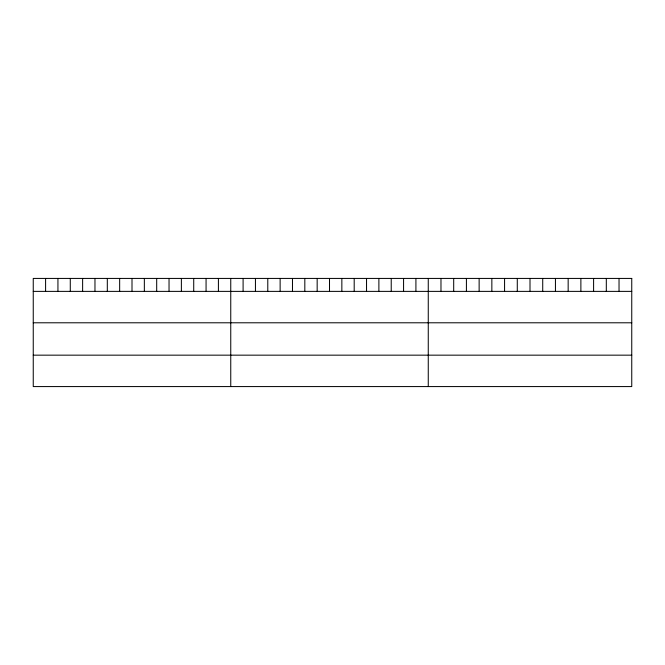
<?xml version="1.0" encoding="UTF-8"?>
<svg xmlns="http://www.w3.org/2000/svg" width="665" height="665" viewBox="0 0 665 665"><rect width="100%" height="100%" fill="white"/><g stroke="black" fill="none" stroke-linecap="round" stroke-linejoin="round"><path stroke-width="1" d="M33.25 291.378L631.75 291.378M33.25 322.791L631.75 322.791M33.25 355.16L631.75 355.16M619.032 278.427L619.032 291.378M606.314 278.427L606.314 291.378M593.596 278.427L593.596 291.378M580.877 278.427L580.877 291.378M568.159 278.427L568.159 291.378M555.441 278.427L555.441 291.378M542.723 278.427L542.723 291.378M530.005 278.427L530.005 291.378M517.287 278.427L517.287 291.378M504.569 278.427L504.569 291.378M491.851 278.427L491.851 291.378M479.132 278.427L479.132 291.378M466.414 278.427L466.414 291.378M453.696 278.427L453.696 291.378M440.978 278.427L440.978 291.378M428.26 278.427L428.26 386.573M415.916 278.427L415.916 291.378M403.572 278.427L403.572 291.378M391.228 278.427L391.228 291.378M378.884 278.427L378.884 291.378M366.54 278.427L366.54 291.378M354.196 278.427L354.196 291.378M341.852 278.427L341.852 291.378M329.507 278.427L329.507 291.378M317.163 278.427L317.163 291.378M304.819 278.427L304.819 291.378M292.475 278.427L292.475 291.378M280.131 278.427L280.131 291.378M267.787 278.427L267.787 291.378M255.443 278.427L255.443 291.378M243.099 278.427L243.099 291.378M230.755 278.427L230.755 386.573M218.411 278.427L218.411 291.378M206.067 278.427L206.067 291.378M193.723 278.427L193.723 291.378M181.379 278.427L181.379 291.378M169.035 278.427L169.035 291.378M156.691 278.427L156.691 291.378M144.347 278.427L144.347 291.378M132.003 278.427L132.003 291.378M119.658 278.427L119.658 291.378M107.314 278.427L107.314 291.378M94.97 278.427L94.97 291.378M82.626 278.427L82.626 291.378M70.282 278.427L70.282 291.378M57.938 278.427L57.938 291.378M45.594 278.427L45.594 291.378M631.75 278.427L33.25 278.427L33.25 386.573L631.75 386.573L631.75 278.427"/></g></svg>
